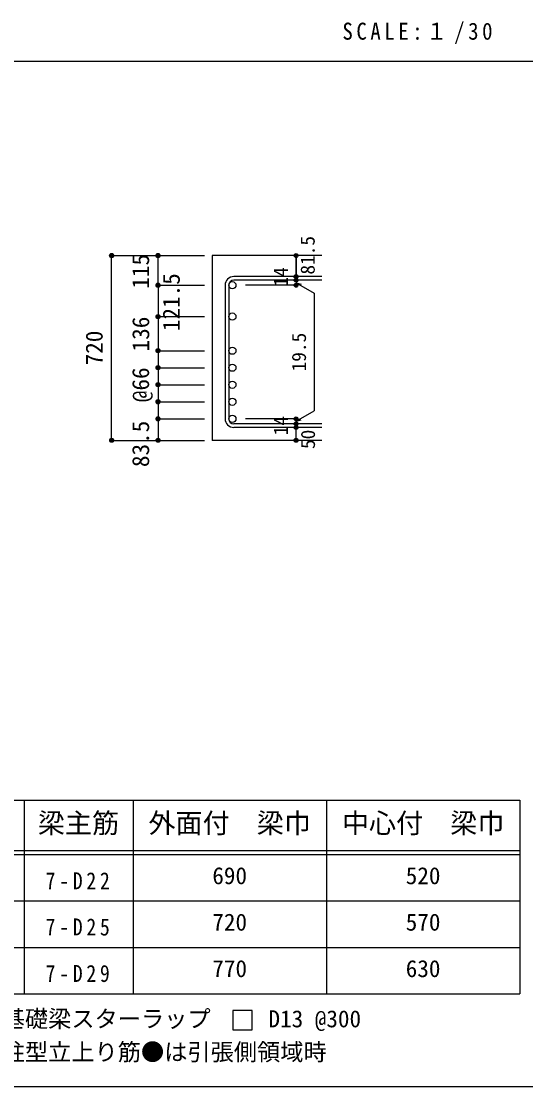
# Model space of a CAD drawing. Units: millimetres at full size, sheet at 1:30, with parts at other scales. Extents: x -5973 to 5954, y -4195 to 4201.
# Drawn here: x 1677 to 3633, y -4195 to -67 of the extents above; entities that cross this region are included whole.
import ezdxf
from ezdxf.enums import TextEntityAlignment as Align

# ---------------------------------------------------------------- set-up
doc = ezdxf.new("R2010")
doc.units = ezdxf.units.MM
doc.header["$LTSCALE"] = 30
doc.header["$PDMODE"] = 32
doc.header["$PDSIZE"] = 15
for name, color, linetype in [('0-1_躯体線', 2, 'Continuous'), ('0-5_基礎梁筋', 7, 'Continuous'), ('0-6_スタラップ筋', 7, 'Continuous'), ('0-D_寸法', 4, 'Continuous'), ('6-7_文字', 7, 'Continuous'), ('6-E_枠', 7, 'Continuous'), ('F-0_枠', 6, 'Continuous')]:
    doc.layers.add(name, color=color, linetype=linetype)
doc.styles.add('ＭＳ ゴシック', font='')
doc.styles.get('ＭＳ ゴシック').set_extended_font_data('MS Gothic')

msp = doc.modelspace()

# ---------------------------------------------------------------- linework, layer by layer
at = {"layer": '0-1_躯体線'}
for p, q in [((2417.44, -974.89), (2417.44, -1690.89)), ((2842.44, -974.89), (2417.44, -974.89)), ((2842.44, -1690.89), (2417.44, -1690.89))]:
    msp.add_line(p, q, dxfattribs=at)
at = {"layer": '0-5_基礎梁筋', "color": 3}
for centre in [(2495.44, -1089.82), (2495.44, -1211.39), (2495.44, -1343.39), (2495.44, -1409.39), (2495.44, -1475.39), (2495.44, -1541.39), (2495.44, -1607.39)]:
    msp.add_circle(centre, 14, dxfattribs=at)
at = {"layer": '0-5_基礎梁筋'}
for p in [(2027.44, -974.89), (2027.44, -1690.89)]:
    msp.add_point(p, dxfattribs=at)
at = {"layer": '0-6_スタラップ筋'}
for p, q in [((2842.44, -1056.32), (2500.94, -1056.32)), ((2842.44, -1070.32), (2500.94, -1070.32)), ((2467.44, -1089.82), (2467.44, -1607.39)), ((2481.44, -1089.82), (2481.44, -1607.39)), ((2842.44, -1626.89), (2500.94, -1626.89)), ((2842.44, -1640.89), (2500.94, -1640.89))]:
    msp.add_line(p, q, dxfattribs=at)
for centre, radius, start, end in [((2500.94, -1089.82), 33.5, 90, 180), ((2500.94, -1089.82), 19.5, 90, 180), ((2500.94, -1607.39), 33.5, 180, 270), ((2500.94, -1607.39), 19.5, 180, 270)]:
    msp.add_arc(centre, radius, start, end, dxfattribs=at)
at = {"layer": '0-D_寸法'}
for p, q in [((2027.44, -974.89), (2207.44, -974.89)), ((2027.44, -974.89), (2207.44, -974.89)), ((2027.44, -1690.89), (2027.44, -974.89)), ((2207.44, -974.89), (2387.44, -974.89)), ((2207.44, -974.89), (2387.44, -974.89)), ((2207.44, -1089.82), (2207.44, -974.89)), ((2742.44, -1070.32), (2742.44, -1056.32)), ((2742.44, -1070.32), (2742.44, -1089.82)), ((2207.44, -1089.82), (2387.44, -1089.82)), ((2207.44, -1089.82), (2207.44, -1211.39)), ((2742.44, -1089.82), (2546.35, -1089.82)), ((2742.44, -1080.07), (2761.76, -1085.25)), ((2742.44, -1080.07), (2812.5, -1120.52)), ((2812.5, -1120.52), (2812.5, -1576.7)), ((2207.44, -1211.39), (2387.44, -1211.39)), ((2207.44, -1211.39), (2387.44, -1211.39)), ((2207.44, -1211.39), (2207.44, -1343.39)), ((2207.44, -1343.39), (2207.44, -1607.39)), ((2207.44, -1343.39), (2387.44, -1343.39)), ((2207.44, -1343.39), (2387.44, -1343.39)), ((2207.44, -1409.39), (2387.44, -1409.39)), ((2207.44, -1475.39), (2387.44, -1475.39)), ((2207.44, -1541.39), (2387.44, -1541.39)), ((2207.44, -1607.39), (2207.44, -1690.89)), ((2207.44, -1607.39), (2387.44, -1607.39)), ((2742.44, -1607.39), (2546.35, -1607.39)), ((2742.44, -1617.14), (2812.5, -1576.7)), ((2742.44, -1626.89), (2742.44, -1607.39)), ((2742.44, -1617.14), (2761.76, -1611.97)), ((2742.44, -1640.89), (2742.44, -1626.89)), ((2742.44, -1690.89), (2742.44, -1640.89))]:
    msp.add_line(p, q, dxfattribs=at)
for points in [[(2742.44, -974.89), (2742.44, -1056.32), (2742.44, -974.89)], [(2027.44, -1690.89), (2207.44, -1690.89), (2387.44, -1690.89)]]:
    msp.add_lwpolyline(points, dxfattribs=at)
for centre, radius in [((2027.44, -974.89), 8), ((2027.44, -974.89), 7.2), ((2027.44, -974.89), 6.4), ((2027.44, -974.89), 5.6), ((2027.44, -974.89), 4.8), ((2027.44, -974.89), 4), ((2027.44, -974.89), 3.2), ((2027.44, -974.89), 2.4), ((2027.44, -974.89), 1.6), ((2027.44, -974.89), 0.8), ((2207.44, -974.89), 8), ((2207.44, -974.89), 7.2), ((2207.44, -974.89), 6.4), ((2207.44, -974.89), 5.6), ((2207.44, -974.89), 4.8), ((2207.44, -974.89), 4), ((2207.44, -974.89), 3.2), ((2207.44, -974.89), 2.4), ((2207.44, -974.89), 1.6), ((2207.44, -974.89), 0.8), ((2742.44, -974.89), 4), ((2742.44, -974.89), 3.6), ((2742.44, -974.89), 3.2), ((2742.44, -974.89), 2.8), ((2742.44, -974.89), 2.4), ((2742.44, -974.89), 2), ((2742.44, -974.89), 1.6), ((2742.44, -974.89), 1.2), ((2742.44, -974.89), 0.8), ((2742.44, -974.89), 0.4), ((2742.44, -1056.32), 4), ((2742.44, -1070.32), 4), ((2742.44, -1056.32), 3.6), ((2742.44, -1070.32), 3.6), ((2742.44, -1056.32), 3.2), ((2742.44, -1070.32), 3.2), ((2742.44, -1056.32), 2.8), ((2742.44, -1070.32), 2.8), ((2742.44, -1056.32), 2.4), ((2742.44, -1070.32), 2.4), ((2742.44, -1056.32), 2), ((2742.44, -1070.32), 2), ((2742.44, -1056.32), 1.6), ((2742.44, -1070.32), 1.6), ((2742.44, -1056.32), 1.2), ((2742.44, -1070.32), 1.2), ((2742.44, -1056.32), 0.8), ((2742.44, -1070.32), 0.8), ((2742.44, -1056.32), 0.4), ((2742.44, -1070.32), 0.4), ((2207.44, -1089.82), 8), ((2207.44, -1089.82), 7.2), ((2207.44, -1089.82), 6.4), ((2207.44, -1089.82), 5.6), ((2207.44, -1089.82), 4.8), ((2207.44, -1089.82), 4), ((2207.44, -1089.82), 3.2), ((2207.44, -1089.82), 2.4), ((2207.44, -1089.82), 1.6), ((2207.44, -1089.82), 0.8), ((2742.44, -1089.82), 4), ((2742.44, -1089.82), 3.6), ((2742.44, -1089.82), 3.2), ((2742.44, -1089.82), 2.8), ((2742.44, -1089.82), 2.4), ((2742.44, -1089.82), 2), ((2742.44, -1089.82), 1.6), ((2742.44, -1089.82), 1.2), ((2742.44, -1089.82), 0.8), ((2742.44, -1089.82), 0.4), ((2207.44, -1211.39), 8), ((2207.44, -1211.39), 7.2), ((2207.44, -1211.39), 6.4), ((2207.44, -1211.39), 5.6), ((2207.44, -1211.39), 4.8), ((2207.44, -1211.39), 4), ((2207.44, -1211.39), 3.2), ((2207.44, -1211.39), 2.4), ((2207.44, -1211.39), 1.6), ((2207.44, -1211.39), 0.8), ((2207.44, -1343.39), 8), ((2207.44, -1343.39), 7.2), ((2207.44, -1343.39), 6.4), ((2207.44, -1343.39), 5.6), ((2207.44, -1343.39), 4.8), ((2207.44, -1343.39), 4), ((2207.44, -1343.39), 3.2), ((2207.44, -1343.39), 2.4), ((2207.44, -1343.39), 1.6), ((2207.44, -1343.39), 0.8), ((2207.44, -1409.39), 8), ((2207.44, -1409.39), 7.2), ((2207.44, -1409.39), 6.4), ((2207.44, -1409.39), 5.6), ((2207.44, -1409.39), 4.8), ((2207.44, -1409.39), 4), ((2207.44, -1409.39), 3.2), ((2207.44, -1409.39), 2.4), ((2207.44, -1409.39), 1.6), ((2207.44, -1409.39), 0.8), ((2207.44, -1475.39), 8), ((2207.44, -1475.39), 7.2), ((2207.44, -1475.39), 6.4), ((2207.44, -1475.39), 5.6), ((2207.44, -1475.39), 4.8), ((2207.44, -1475.39), 4), ((2207.44, -1475.39), 3.2), ((2207.44, -1475.39), 2.4), ((2207.44, -1475.39), 1.6), ((2207.44, -1475.39), 0.8), ((2207.44, -1541.39), 8), ((2207.44, -1541.39), 7.2), ((2207.44, -1541.39), 6.4), ((2207.44, -1541.39), 5.6), ((2207.44, -1541.39), 4.8), ((2207.44, -1541.39), 4), ((2207.44, -1541.39), 3.2), ((2207.44, -1541.39), 2.4), ((2207.44, -1541.39), 1.6), ((2207.44, -1541.39), 0.8), ((2207.44, -1607.39), 8), ((2207.44, -1607.39), 7.2), ((2207.44, -1607.39), 6.4), ((2207.44, -1607.39), 5.6), ((2207.44, -1607.39), 4.8), ((2207.44, -1607.39), 4), ((2207.44, -1607.39), 3.2), ((2207.44, -1607.39), 2.4), ((2207.44, -1607.39), 1.6), ((2207.44, -1607.39), 0.8), ((2742.44, -1607.39), 4), ((2742.44, -1607.39), 3.6), ((2742.44, -1607.39), 3.2), ((2742.44, -1607.39), 2.8), ((2742.44, -1607.39), 2.4), ((2742.44, -1607.39), 2), ((2742.44, -1607.39), 1.6), ((2742.44, -1607.39), 1.2), ((2742.44, -1607.39), 0.8), ((2742.44, -1607.39), 0.4), ((2742.44, -1626.89), 4), ((2742.44, -1640.89), 4), ((2742.44, -1626.89), 3.6), ((2742.44, -1640.89), 3.6), ((2742.44, -1626.89), 3.2), ((2742.44, -1640.89), 3.2), ((2742.44, -1626.89), 2.8), ((2742.44, -1640.89), 2.8), ((2742.44, -1626.89), 2.4), ((2742.44, -1640.89), 2.4), ((2742.44, -1626.89), 2), ((2742.44, -1640.89), 2), ((2742.44, -1626.89), 1.6), ((2742.44, -1640.89), 1.6), ((2742.44, -1626.89), 1.2), ((2742.44, -1640.89), 1.2), ((2742.44, -1626.89), 0.8), ((2742.44, -1640.89), 0.8), ((2742.44, -1626.89), 0.4), ((2742.44, -1640.89), 0.4), ((2027.44, -1690.89), 7.2), ((2027.44, -1690.89), 6.4), ((2027.44, -1690.89), 5.6), ((2027.44, -1690.89), 4.8), ((2027.44, -1690.89), 4), ((2027.44, -1690.89), 3.2), ((2027.44, -1690.89), 2.4), ((2027.44, -1690.89), 1.6), ((2027.44, -1690.89), 0.8), ((2207.44, -1690.89), 7.2), ((2207.44, -1690.89), 6.4), ((2207.44, -1690.89), 5.6), ((2207.44, -1690.89), 4.8), ((2207.44, -1690.89), 4), ((2207.44, -1690.89), 3.2), ((2207.44, -1690.89), 2.4), ((2207.44, -1690.89), 1.6), ((2207.44, -1690.89), 0.8), ((2742.44, -1690.89), 4), ((2742.44, -1690.89), 3.6), ((2742.44, -1690.89), 3.2), ((2742.44, -1690.89), 2.8), ((2742.44, -1690.89), 2.4), ((2742.44, -1690.89), 2), ((2742.44, -1690.89), 1.6), ((2742.44, -1690.89), 1.2), ((2742.44, -1690.89), 0.8), ((2742.44, -1690.89), 0.4)]:
    msp.add_circle(centre, radius, dxfattribs=at)
at = {"layer": '0-D_寸法', "color": 7}
for p in [(2027.44, -974.89), (2207.44, -974.89), (2742.44, -974.89), (2742.44, -1056.32), (2742.44, -1070.32), (2207.44, -1089.82), (2207.44, -1089.82), (2742.44, -1089.82), (2207.44, -1211.39), (2207.44, -1211.39), (2207.44, -1343.39), (2207.44, -1343.39), (2207.44, -1409.39), (2207.44, -1409.39), (2207.44, -1409.39), (2207.44, -1475.39), (2207.44, -1475.39), (2207.44, -1475.39), (2207.44, -1541.39), (2207.44, -1541.39), (2207.44, -1541.39), (2207.44, -1607.39), (2207.44, -1607.39), (2207.44, -1607.39), (2742.44, -1607.39), (2742.44, -1607.39), (2742.44, -1626.89), (2742.44, -1640.89), (2027.44, -1690.89), (2207.44, -1690.89), (2742.44, -1690.89)]:
    msp.add_point(p, dxfattribs=at)
at = {"layer": '6-7_文字'}
msp.add_lwpolyline([(2497.25, -3975.19), (2572.25, -3975.19), (2572.25, -3900.19), (2497.25, -3900.19)], close=True, dxfattribs=at)
at = {"layer": '6-E_枠', "color": 3}
for p, q in [((1447.71, -3085.43), (3610.24, -3085.43)), ((3610.24, -3085.43), (3610.24, -3835.43)), ((1447.71, -3835.43), (3610.24, -3835.43))]:
    msp.add_line(p, q, dxfattribs=at)
at = {"layer": '6-E_枠'}
for p, q in [((1687.71, -3085.43), (1687.71, -3835.43)), ((2110.24, -3085.43), (2110.24, -3835.43)), ((2860.24, -3085.43), (2860.24, -3835.43)), ((1447.71, -3280.43), (3610.24, -3280.43)), ((1447.71, -3295.43), (3610.24, -3295.43)), ((1447.71, -3475.43), (3610.24, -3475.43)), ((1447.71, -3655.43), (3610.24, -3655.43))]:
    msp.add_line(p, q, dxfattribs=at)
at = {"layer": 'F-0_枠', "color": 2}
msp.add_line((-5972.88, -222.05), (3723.6, -222.05), dxfattribs=at)
at = {"layer": 'F-0_枠'}
msp.add_line((5954.1, -4195.24), (-5972.88, -4195.24), dxfattribs=at)

# ---------------------------------------------------------------- texts
at = {"layer": '0-D_寸法', "style": 'ＭＳ ゴシック'}
for s, height, p in [('81.5', 54.99, (2831.33, -1048.49)), ('115', 65.98, (2192.44, -1103.24)), ('14', 54.99, (2727.21, -1094.99)), ('121.5', 65.98, (2311.35, -1267.75)), ('136', 65.98, (2192.83, -1346.19)), ('720', 65.98, (2012.44, -1400.39)), ('19.5', 54.99, (2797.5, -1423.61)), ('@66', 65.98, (2192.44, -1542.89)), ('14', 54.99, (2727.18, -1671.57)), ('83.5', 65.98, (2192.44, -1794.39)), ('50', 54.99, (2832.44, -1724.39))]:
    msp.add_text(s, height=height, rotation=90, dxfattribs=at).set_placement(p, align=Align.BOTTOM_LEFT)
at = {"layer": '6-7_文字', "color": 2, "style": 'ＭＳ ゴシック'}
for s, p in [('梁主筋', (1741.48, -3235.43)), ('外面付\u3000梁巾', (2170.24, -3235.43)), ('中心付\u3000梁巾', (2920.24, -3235.43))]:
    msp.add_text(s, height=76.98, dxfattribs=at).set_placement(p, align=Align.BOTTOM_LEFT)
at = {"layer": '6-7_文字', "style": 'ＭＳ ゴシック'}
for s, p in [('690', (2417.74, -3430.43)), ('520', (3167.74, -3430.43)), ('720', (2417.74, -3610.43)), ('570', (3167.74, -3610.43)), ('770', (2417.74, -3790.43)), ('630', (3167.74, -3790.43)), ('※ 基礎梁スターラップ     D13 @300', (1466.27, -3985.01)), ('※ 柱型立上り筋●は引張側領域時', (1466.27, -4113.51))]:
    msp.add_text(s, height=65.98, dxfattribs=at).set_placement(p, align=Align.BOTTOM_LEFT)
at = {"layer": '6-7_文字', "color": 2, "insert": (2922.26, -154.55), "char_height": 65.98, "attachment_point": 7, "style": 'ＭＳ ゴシック'}
msp.add_mtext('\\T1.34;\\W0.9;SCALE:１/30', dxfattribs=at)
at = {"layer": '6-7_文字', "char_height": 65.98, "attachment_point": 7, "style": 'ＭＳ ゴシック'}
for s, insert in [('\\T1.38;\\W0.85;7-D22', (1771.48, -3430.43)), ('\\T1.38;\\W0.85;7-D25', (1771.48, -3610.43)), ('\\T1.38;\\W0.85;7-D29', (1771.48, -3790.43))]:
    msp.add_mtext(s, dxfattribs=dict(at, insert=insert))

doc.saveas('drawing.dxf')
